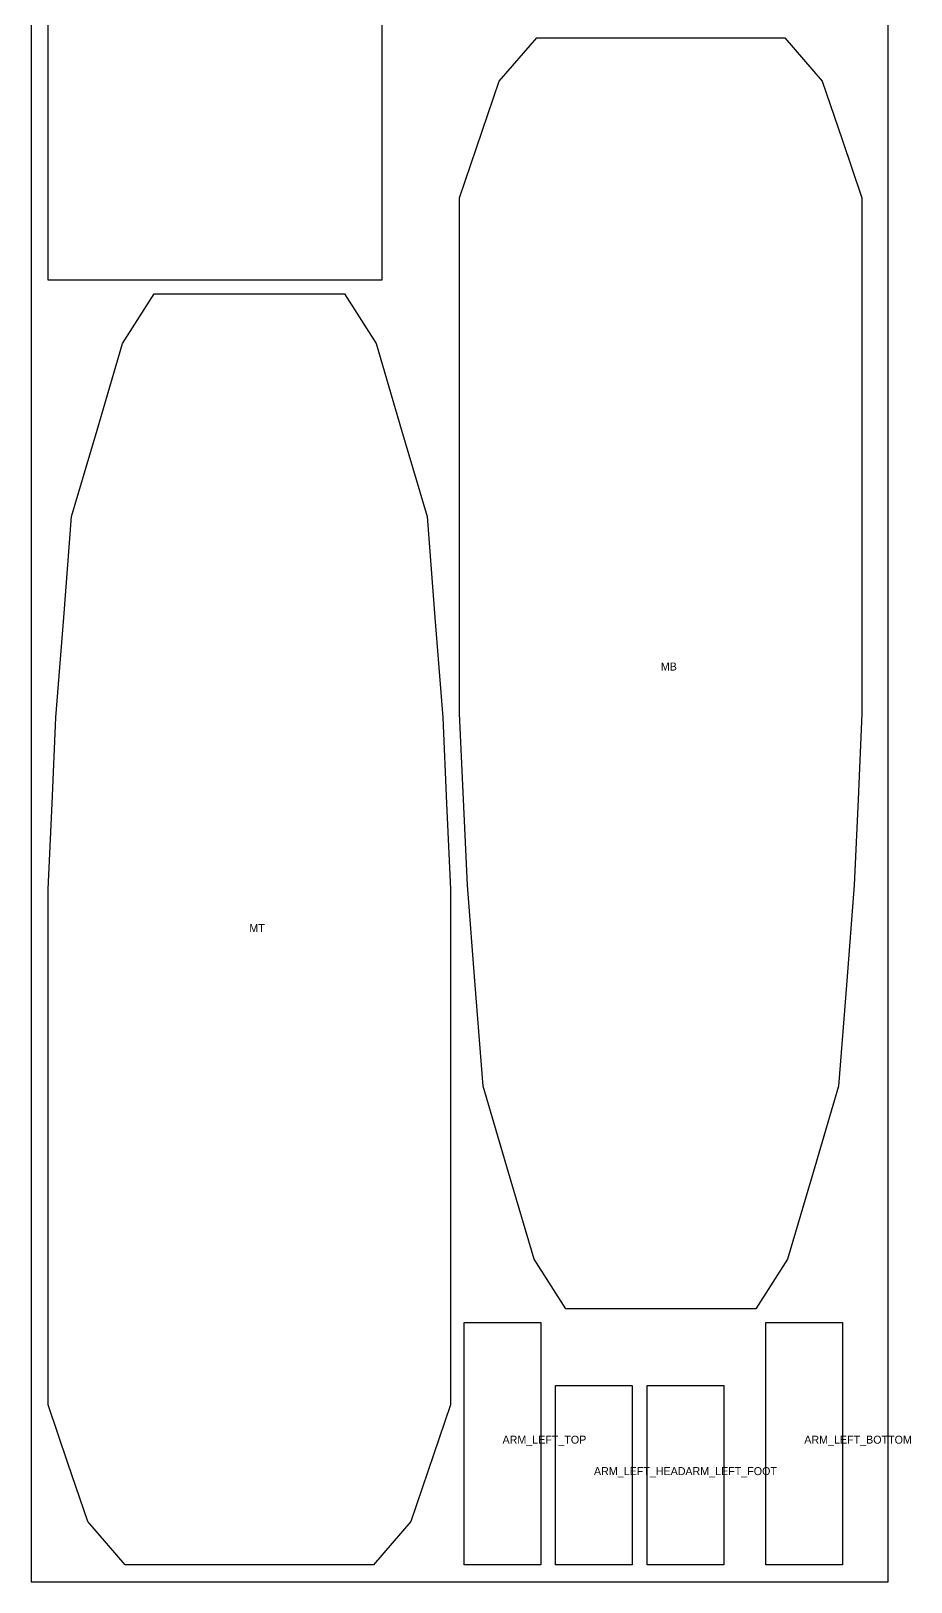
# Model space of a CAD drawing. Header units: millimetres. Extents: x 0 to 1540, y 0 to 6256.
# Drawn here: x 0 to 1540, y 0 to 2714 of the extents above; entities that cross this region are included whole.
import ezdxf

# ---------------------------------------------------------------- set-up
doc = ezdxf.new("R2010")
doc.units = ezdxf.units.MM
for name, color, linetype in [('ARM_LEFT_BOTTOM', 7, 'Continuous'), ('ARM_LEFT_FOOT', 7, 'Continuous'), ('ARM_LEFT_HEAD', 7, 'Continuous'), ('ARM_LEFT_TOP', 7, 'Continuous'), ('MB', 7, 'Continuous'), ('MT', 7, 'Continuous'), ('WSLOPE', 7, 'Continuous')]:
    doc.layers.add(name, color=color, linetype=linetype)

msp = doc.modelspace()

# ---------------------------------------------------------------- linework, layer by layer
msp.add_lwpolyline([(0, 0), (1500, 0), (1500, 6256.2), (0, 6256.2)], close=True)
at = {"layer": 'ARM_LEFT_BOTTOM'}
msp.add_lwpolyline([(1420, 30), (1286, 30), (1286, 454), (1420, 454), (1420, 30)], close=True, dxfattribs=at)
at = {"layer": 'ARM_LEFT_FOOT'}
msp.add_lwpolyline([(1078, 30), (1078, 344), (1212, 344), (1212, 30), (1078, 30)], close=True, dxfattribs=at)
at = {"layer": 'ARM_LEFT_HEAD'}
msp.add_lwpolyline([(918, 30), (918, 344), (1052, 344), (1052, 30), (918, 30)], close=True, dxfattribs=at)
at = {"layer": 'ARM_LEFT_TOP'}
msp.add_lwpolyline([(892, 30), (758, 30), (758, 454), (892, 454), (892, 30)], close=True, dxfattribs=at)
at = {"layer": 'MB'}
msp.add_lwpolyline([(884.8, 2702), (1319.2, 2702), (1384.6, 2626.1), (1419.4, 2523.9), (1454, 2422), (1454, 1519.7), (1447.2, 1369.5), (1440.4, 1219.3), (1426.8, 1044.1), (1413.1, 867.8), (1368.5, 716.6), (1323.8, 565), (1268.4, 478), (935.6, 478), (880.2, 565), (835.5, 716.6), (790.9, 867.8), (777.2, 1044.1), (763.6, 1219.3), (756.8, 1369.5), (750, 1519.7), (750, 1670), (750, 1820), (750, 1970), (750, 2120), (750, 2270), (750, 2422), (819.4, 2626.1), (884.8, 2702)], close=True, dxfattribs=at)
at = {"layer": 'MT'}
msp.add_lwpolyline([(599.2, 30), (164.8, 30), (99.4, 105.9), (64.6, 208.1), (30, 310), (30, 1212.3), (36.8, 1362.5), (43.6, 1512.7), (57.2, 1687.9), (70.9, 1864.2), (115.5, 2015.4), (160.2, 2167), (215.6, 2254), (548.4, 2254), (603.8, 2167), (648.5, 2015.4), (693.1, 1864.2), (706.8, 1687.9), (720.4, 1512.7), (727.2, 1362.5), (734, 1212.3), (734, 1062), (734, 912), (734, 762), (734, 612), (734, 462), (734, 310), (664.6, 105.9), (599.2, 30)], close=True, dxfattribs=at)
at = {"layer": 'WSLOPE'}
msp.add_lwpolyline([(30, 2278), (30, 3342.4), (614, 3342.4), (614, 2278), (30, 2278)], close=True, dxfattribs=at)

# ---------------------------------------------------------------- texts
for s, p in [('MB', (1102, 1594.9)), ('MT', (382, 1137.1)), ('ARM_LEFT_TOP', (825, 242)), ('ARM_LEFT_BOTTOM', (1353, 242)), ('ARM_LEFT_HEAD', (985, 187)), ('ARM_LEFT_FOOT', (1145, 187))]:
    msp.add_text(s, height=14).set_placement(p)

doc.saveas('drawing.dxf')
